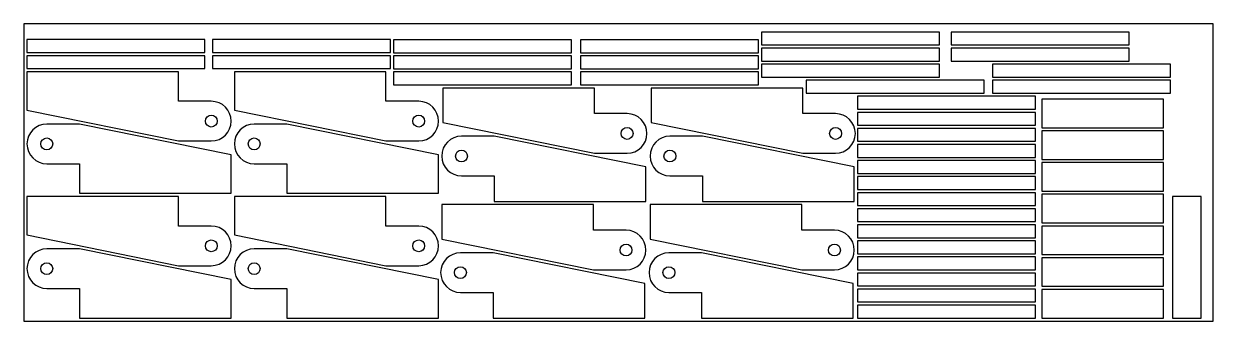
# Model space of a CAD drawing. Header units: metres. Extents: x 0 to 6000, y 0 to 1500.
import ezdxf

# ---------------------------------------------------------------- set-up
doc = ezdxf.new("R2010")
doc.units = ezdxf.units.M

msp = doc.modelspace()

# ---------------------------------------------------------------- linework, layer by layer
for points in [[(0, 0), (6000, 0), (6000, 1500), (0, 1500)], [(3721.5, 1393.3), (4619.5, 1393.3), (4619.5, 1458.3), (3721.5, 1458.3)], [(4678.4, 1393.3), (5576.4, 1393.3), (5576.4, 1458.3), (4678.4, 1458.3)], [(16, 1355.3), (914, 1355.3), (914, 1420.3), (16, 1420.3)], [(951.6, 1355.3), (1849.6, 1355.3), (1849.6, 1420.3), (951.6, 1420.3)], [(1865.6, 1354.1), (2763.6, 1354.1), (2763.6, 1419.1), (1865.6, 1419.1)], [(2807.5, 1354.1), (3705.5, 1354.1), (3705.5, 1419.1), (2807.5, 1419.1)], [(16, 1274.2), (914, 1274.2), (914, 1339.2), (16, 1339.2)], [(951.6, 1274.2), (1849.6, 1274.2), (1849.6, 1339.2), (951.6, 1339.2)], [(1865.6, 1273.1), (2763.6, 1273.1), (2763.6, 1338.1), (1865.6, 1338.1)], [(2807.5, 1273.1), (3705.5, 1273.1), (3705.5, 1338.1), (2807.5, 1338.1)], [(3721.5, 1312.2), (4619.5, 1312.2), (4619.5, 1377.2), (3721.5, 1377.2)], [(4678.4, 1312.2), (5576.4, 1312.2), (5576.4, 1377.2), (4678.4, 1377.2)], [(3721.5, 1231.2), (4619.5, 1231.2), (4619.5, 1296.2), (3721.5, 1296.2)], [(4887.1, 1231.2), (5785.1, 1231.2), (5785.1, 1296.2), (4887.1, 1296.2)], [(1865.6, 1192.1), (2763.6, 1192.1), (2763.6, 1257.1), (1865.6, 1257.1)], [(2807.5, 1192.1), (3705.5, 1192.1), (3705.5, 1257.1), (2807.5, 1257.1)], [(3946, 1150.2), (4844, 1150.2), (4844, 1215.2), (3946, 1215.2)], [(4887.1, 1150.2), (5785.1, 1150.2), (5785.1, 1215.2), (4887.1, 1215.2)], [(4205.6, 1069.2), (5103.6, 1069.2), (5103.6, 1134.2), (4205.6, 1134.2)], [(5136.1, 1120.1), (5136.1, 976.1), (5749.1, 976.1), (5749.1, 1120.1)], [(4205.6, 988.2), (5103.6, 988.2), (5103.6, 1053.2), (4205.6, 1053.2)], [(4205.6, 907.2), (5103.6, 907.2), (5103.6, 972.2), (4205.6, 972.2)], [(5136.1, 960.1), (5136.1, 816.1), (5749.1, 816.1), (5749.1, 960.1)], [(4205.6, 826.1), (5103.6, 826.1), (5103.6, 891.1), (4205.6, 891.1)], [(4205.6, 745.1), (5103.6, 745.1), (5103.6, 810.1), (4205.6, 810.1)], [(5136.1, 800.1), (5136.1, 656.1), (5749.1, 656.1), (5749.1, 800.1)], [(4205.6, 664.1), (5103.6, 664.1), (5103.6, 729.1), (4205.6, 729.1)], [(4205.6, 583.1), (5103.6, 583.1), (5103.6, 648.1), (4205.6, 648.1)], [(5136.1, 640.1), (5136.1, 496.1), (5749.1, 496.1), (5749.1, 640.1)], [(5938.7, 629), (5794.7, 629), (5794.7, 16), (5938.7, 16)], [(4205.6, 502.1), (5103.6, 502.1), (5103.6, 567.1), (4205.6, 567.1)], [(4205.6, 421.1), (5103.6, 421.1), (5103.6, 486.1), (4205.6, 486.1)], [(5136.1, 480.1), (5136.1, 336.1), (5749.1, 336.1), (5749.1, 480.1)], [(4205.6, 340.1), (5103.6, 340.1), (5103.6, 405.1), (4205.6, 405.1)], [(4205.6, 259.1), (5103.6, 259.1), (5103.6, 324.1), (4205.6, 324.1)], [(5136.1, 320.1), (5136.1, 176.1), (5749.1, 176.1), (5749.1, 320.1)], [(4205.6, 178.1), (5103.6, 178.1), (5103.6, 243.1), (4205.6, 243.1)], [(4205.6, 97.1), (5103.6, 97.1), (5103.6, 162.1), (4205.6, 162.1)], [(5136.1, 160.1), (5136.1, 16), (5749.1, 16), (5749.1, 160.1)], [(4205.6, 16), (5103.6, 16), (5103.6, 81), (4205.6, 81)]]:
    msp.add_lwpolyline(points, close=True)
for points in [[(946, 909.2, 1), (946, 1109.2), (781, 1109.2), (781, 1258.2), (16, 1258.2), (16, 1064.2), (781, 909.2)], [(1992.1, 909.2, 1), (1992.1, 1109.2), (1827.1, 1109.2), (1827.1, 1258.2), (1062.1, 1258.2), (1062.1, 1064.2), (1827.1, 909.2)], [(2878.5, 1047), (2878.5, 1176), (2113.5, 1176), (2113.5, 1002), (2878.5, 847), (3043.5, 847, 1), (3043.5, 1047)], [(3929.9, 1047), (3929.9, 1176), (3164.9, 1176), (3164.9, 1002), (3929.9, 847), (4094.9, 847, 1), (4094.9, 1047)], [(946, 1039.2, -1), (946, 979.2, -1)], [(1992.1, 1039.2, -1), (1992.1, 979.2, -1)], [(116, 994.1, 1), (116, 794.1), (281, 794.1), (281, 645.1), (1046.1, 645.1), (1046.1, 839.1), (281, 994.1)], [(1162.1, 994.1, 1), (1162.1, 794.1), (1327.1, 794.1), (1327.1, 645.1), (2092.1, 645.1), (2092.1, 839.1), (1327.1, 994.1)], [(3043.5, 977, -1), (3043.5, 917, -1)], [(4094.9, 977, -1), (4094.9, 917, -1)], [(116, 864.1, -1), (116, 924.1, -1)], [(1162.1, 864.1, -1), (1162.1, 924.1, -1)], [(2373.1, 733.1), (2373.1, 604.1), (3138.1, 604.1), (3138.1, 778.1), (2373.1, 933.1), (2208.1, 933.1, 1), (2208.1, 733.1)], [(3424.5, 733.1), (3424.5, 604.1), (4189.5, 604.1), (4189.5, 778.1), (3424.5, 933.1), (3259.5, 933.1, 1), (3259.5, 733.1)], [(2208.1, 803.1, -1), (2208.1, 863.1, -1)], [(3259.5, 803.1, -1), (3259.5, 863.1, -1)], [(946, 280.1, 1), (946, 480.1), (781, 480.1), (781, 629.1), (16, 629.1), (16, 435.1), (781, 280.1)], [(1992.1, 280.1, 1), (1992.1, 480.1), (1827.1, 480.1), (1827.1, 629.1), (1062.1, 629.1), (1062.1, 435.1), (1827.1, 280.1)], [(2873.1, 459), (2873.1, 588), (2108.1, 588), (2108.1, 414), (2873.1, 259), (3038.1, 259, 1), (3038.1, 459)], [(3924.5, 459), (3924.5, 588), (3159.5, 588), (3159.5, 414), (3924.5, 259), (4089.5, 259, 1), (4089.5, 459)], [(116, 365, 1), (116, 165), (281, 165), (281, 16), (1046.1, 16), (1046.1, 210.1), (281, 365)], [(946, 410.1, -1), (946, 350.1, -1)], [(1162.1, 365, 1), (1162.1, 165), (1327.1, 165), (1327.1, 16), (2092.1, 16), (2092.1, 210.1), (1327.1, 365)], [(1992.1, 410.1, -1), (1992.1, 350.1, -1)], [(3038.1, 389, -1), (3038.1, 329, -1)], [(4089.5, 389, -1), (4089.5, 329, -1)], [(2367.7, 145), (2367.7, 16), (3132.7, 16), (3132.7, 190.1), (2367.7, 345), (2202.7, 345, 1), (2202.7, 145)], [(3419.1, 145), (3419.1, 16), (4184.1, 16), (4184.1, 190.1), (3419.1, 345), (3254.1, 345, 1), (3254.1, 145)], [(116, 235, -1), (116, 295, -1)], [(1162.1, 235, -1), (1162.1, 295, -1)], [(2202.7, 215, -1), (2202.7, 275, -1)], [(3254.1, 215, -1), (3254.1, 275, -1)]]:
    msp.add_lwpolyline(points, format="xyb", close=True)

doc.saveas('drawing.dxf')
